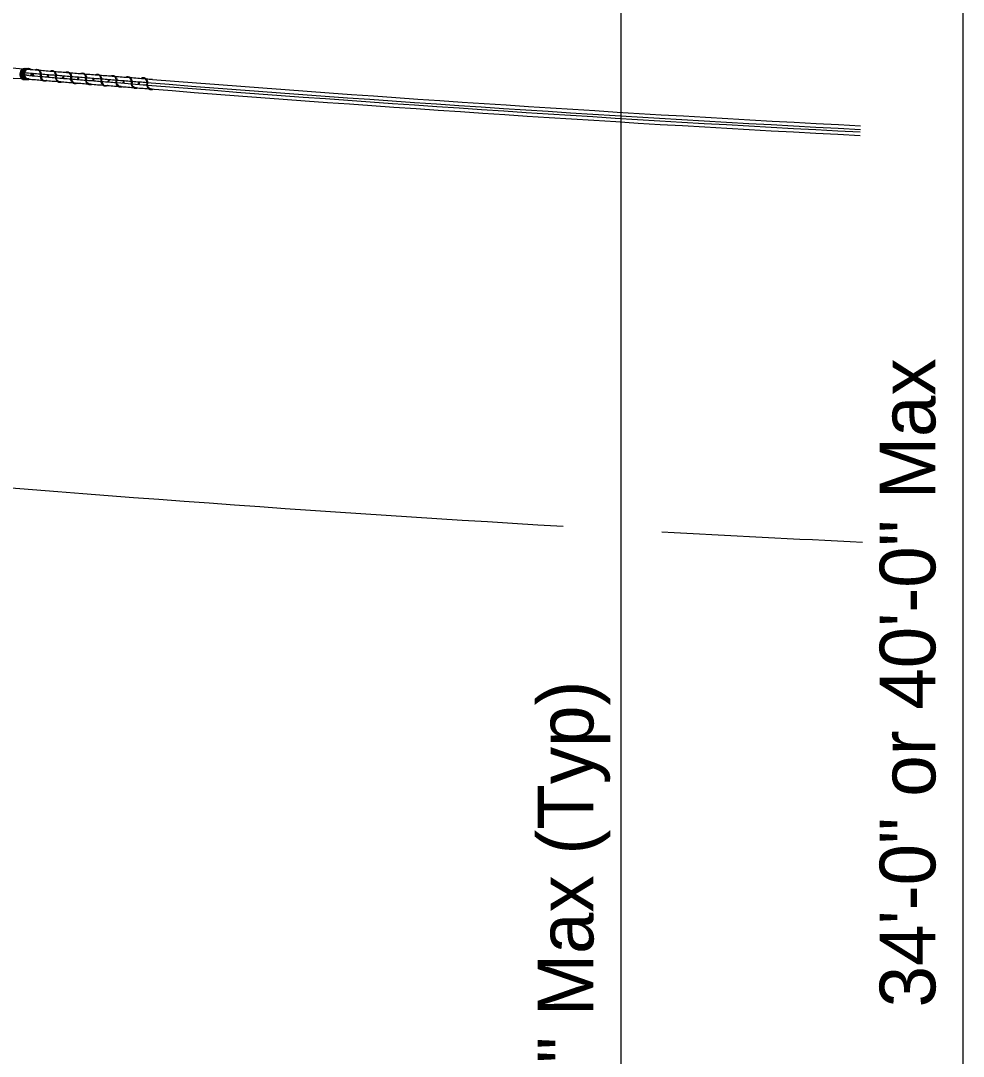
# Model space of a CAD drawing. Extents: x -893 to 867, y -474 to 712.
# Drawn here: x -261 to -142.3, y -59.9 to 70.6 of the extents above; entities that cross this region are included whole.
import ezdxf

# ---------------------------------------------------------------- set-up
doc = ezdxf.new("R2010")
doc.units = 0
for name, color, linetype in [('212 Leaders and Dim Lines', 7, 'Continuous'), ('222 Structural Steel', 7, 'Continuous'), ('226 Not Assigned', 7, 'Continuous'), ('60 Nongeo Data', 7, 'Continuous')]:
    doc.layers.add(name, color=color, linetype=linetype)

msp = doc.modelspace()

# ---------------------------------------------------------------- linework, layer by layer
at = {"layer": '222 Structural Steel'}
for centre, start_param, end_param in [((-260.55, 63.83), 0.632736, 2.52317), ((-260.43, 63.83), 0.632736, 2.52317), ((-260.32, 63.83), 0.632736, 2.52317), ((-260.21, 63.83), 0.632736, 2.52317), ((-260.1, 63.83), 0.221818, 3.407354), ((-260.1, 63.83), 5.917099, 6.505004), ((-260.21, 63.83), 4.44065, 4.951692), ((-260.1, 63.83), 4.425545, 4.936564), ((-259.09, 63.78), 1.342097, 1.651722), ((-259.01, 63.73), 1.273109, 1.651722), ((-259.01, 63.72), 4.827574, 6.505004), ((-257.1, 63.57), 4.827574, 6.505004), ((-255.2, 63.41), 4.827574, 6.505004), ((-253.29, 63.26), 4.827574, 6.505004), ((-260.02, 63.73), 4.580693, 4.778416), ((-259.95, 63.68), 4.64972, 4.778416), ((-258, 63.66), 1.641398, 3.400333), ((-258.12, 63.57), 4.580693, 4.778416), ((-257.18, 63.62), 1.342097, 1.651722), ((-257.1, 63.57), 1.273109, 1.651722), ((-258.04, 63.52), 4.64972, 4.778416), ((-255.28, 63.46), 1.342097, 1.651722), ((-256.21, 63.41), 4.580693, 4.778416), ((-255.2, 63.41), 1.273109, 1.651722), ((-256.14, 63.36), 4.64972, 4.778416), ((-254.19, 63.34), 1.641398, 3.400333), ((-254.31, 63.25), 4.580693, 4.778416), ((-253.37, 63.31), 1.342097, 1.651722), ((-253.29, 63.26), 1.273109, 1.651722), ((-254.23, 63.21), 4.64972, 4.778416), ((-251.47, 63.15), 1.342097, 1.651722), ((-252.4, 63.1), 4.580693, 4.778416), ((-251.39, 63.1), 1.273109, 1.651722), ((-252.33, 63.05), 4.64972, 4.778416), ((-251.39, 63.1), 4.827574, 6.505004), ((-250.38, 63.04), 1.641398, 3.400333), ((-250.48, 62.96), 4.580693, 4.778416), ((-249.54, 63.01), 1.342097, 1.651722), ((-250.4, 62.91), 4.637355, 4.778416), ((-249.46, 62.96), 1.273109, 1.651722), ((-249.48, 62.96), 4.848196, 6.527673), ((-248.59, 62.8), 4.580693, 4.778416), ((-247.65, 62.85), 1.342097, 1.651722), ((-247.58, 62.8), 1.273109, 1.651722), ((-248.51, 62.75), 4.647667, 4.778416), ((-247.57, 62.81), 4.712389, 6.526715), ((-246.68, 62.65), 4.580693, 4.778416), ((-245.74, 62.7), 1.342097, 1.651722), ((-245.66, 62.65), 1.273109, 1.651722), ((-246.6, 62.6), 4.652914, 4.778416), ((-245.6, 62.69), 4.712389, 6.692579)]:
    msp.add_ellipse(centre, major_axis=(0.03, 0.642), ratio=0.729579, start_param=start_param, end_param=end_param, dxfattribs=at)
for points, degree in [([(-260.51, 63.1), (-260.53, 63.1), (-260.56, 63.1), (-260.89, 63.12), (-261.12, 63.48), (-261.09, 64.22), (-260.82, 64.57), (-260.51, 64.56)], 3), ([(-260.39, 63.1), (-260.42, 63.1), (-260.44, 63.1), (-260.77, 63.12), (-261.01, 63.48), (-260.97, 64.22), (-260.71, 64.57), (-260.4, 64.56)], 3), ([(-260.28, 63.1), (-260.31, 63.1), (-260.33, 63.1), (-260.67, 63.12), (-260.9, 63.48), (-260.86, 64.22), (-260.6, 64.57), (-260.29, 64.56)], 3), ([(-260.17, 63.1), (-260.2, 63.1), (-260.22, 63.1), (-260.55, 63.12), (-260.78, 63.48), (-260.75, 64.22), (-260.49, 64.57), (-260.18, 64.56)], 3), ([(-259.85, 63.19), (-259.94, 63.13), (-260.03, 63.1), (-260.44, 63.12), (-260.67, 63.48), (-260.64, 64.22), (-260.37, 64.57), (-260.07, 64.56)], 3), ([(-260.07, 64.56), (-259.95, 64.55), (-259.85, 64.5), (-259.77, 64.42)], 2), ([(-259.67, 63.95), (-259.66, 63.9), (-259.66, 63.85), (-259.66, 63.74), (-259.67, 63.69), (-259.69, 63.63)], 3), ([(-259.55, 63.94), (-259.55, 63.9), (-259.54, 63.85), (-259.55, 63.74), (-259.56, 63.68), (-259.57, 63.63)], 3), ([(-259.23, 64.37), (-259.22, 64.38), (-259.21, 64.38), (-259.13, 64.42), (-259.06, 64.44), (-258.98, 64.43)], 3), ([(-258.97, 64.43), (-258.9, 64.43), (-258.83, 64.41), (-258.69, 64.32), (-258.64, 64.27), (-258.5, 64.06), (-258.46, 63.89), (-258.47, 63.64)], 3), ([(-257.32, 64.21), (-257.31, 64.22), (-257.3, 64.22), (-257.22, 64.26), (-257.15, 64.28), (-257.07, 64.28)], 3), ([(-257.07, 64.28), (-256.99, 64.28), (-256.92, 64.25), (-256.79, 64.17), (-256.73, 64.11), (-256.6, 63.91), (-256.55, 63.74), (-256.56, 63.48)], 3), ([(-255.42, 64.05), (-255.41, 64.06), (-255.4, 64.06), (-255.32, 64.1), (-255.25, 64.12), (-255.17, 64.12)], 3), ([(-255.17, 64.12), (-255.09, 64.11), (-255.02, 64.09), (-254.89, 64.01), (-254.83, 63.95), (-254.69, 63.75), (-254.65, 63.57), (-254.66, 63.32)], 3), ([(-253.51, 63.9), (-253.5, 63.91), (-253.49, 63.91), (-253.42, 63.95), (-253.34, 63.97), (-253.26, 63.96)], 3), ([(-253.26, 63.97), (-253.18, 63.96), (-253.11, 63.94), (-252.98, 63.86), (-252.92, 63.8), (-252.79, 63.6), (-252.74, 63.42), (-252.75, 63.17)], 3), ([(-257.74, 63.02), (-257.75, 63.02), (-257.76, 63.01), (-257.77, 63.01), (-257.78, 63), (-257.8, 62.99), (-257.88, 62.94), (-257.96, 62.93), (-258.11, 62.93), (-258.18, 62.96), (-258.31, 63.04), (-258.37, 63.1), (-258.51, 63.3), (-258.56, 63.49), (-258.54, 63.78)], 3), ([(-255.85, 62.86), (-255.89, 62.83), (-255.9, 62.83), (-255.98, 62.79), (-256.05, 62.77), (-256.21, 62.78), (-256.28, 62.8), (-256.41, 62.88), (-256.47, 62.94), (-256.61, 63.15), (-256.65, 63.33), (-256.64, 63.62)], 3), ([(-256, 62.87), (-256.12, 62.83), (-256.26, 62.86), (-256.5, 63.07), (-256.58, 63.25), (-256.56, 63.62)], 3), ([(-253.93, 62.7), (-253.94, 62.7), (-253.95, 62.69), (-253.96, 62.69), (-253.97, 62.68), (-253.99, 62.67), (-254.07, 62.63), (-254.15, 62.61), (-254.3, 62.62), (-254.37, 62.64), (-254.51, 62.72), (-254.56, 62.78), (-254.7, 62.99), (-254.75, 63.17), (-254.73, 63.46)], 3), ([(-252.04, 62.55), (-252.08, 62.53), (-252.09, 62.52), (-252.17, 62.48), (-252.25, 62.47), (-252.4, 62.47), (-252.47, 62.5), (-252.6, 62.58), (-252.66, 62.64), (-252.8, 62.85), (-252.84, 63.03), (-252.83, 63.32)], 3), ([(-252.19, 62.57), (-252.31, 62.53), (-252.45, 62.56), (-252.69, 62.77), (-252.77, 62.95), (-252.75, 63.31)], 3), ([(-251.61, 63.75), (-251.6, 63.76), (-251.59, 63.76), (-251.51, 63.8), (-251.44, 63.82), (-251.36, 63.81)], 3), ([(-251.36, 63.81), (-251.28, 63.81), (-251.21, 63.79), (-251.08, 63.7), (-251.02, 63.65), (-250.88, 63.44), (-250.84, 63.27), (-250.85, 63.02)], 3), ([(-250.12, 62.4), (-250.13, 62.4), (-250.14, 62.39), (-250.15, 62.39), (-250.16, 62.38), (-250.18, 62.37), (-250.26, 62.32), (-250.34, 62.31), (-250.49, 62.31), (-250.56, 62.34), (-250.7, 62.42), (-250.75, 62.48), (-250.89, 62.68), (-250.94, 62.87), (-250.92, 63.16)], 3), ([(-249.7, 63.59), (-249.69, 63.6), (-249.69, 63.6), (-249.69, 63.6), (-249.68, 63.61), (-249.67, 63.61), (-249.59, 63.65), (-249.52, 63.67), (-249.44, 63.67)], 3), ([(-249.44, 63.67), (-249.36, 63.66), (-249.29, 63.64), (-249.16, 63.56), (-249.1, 63.5), (-248.99, 63.32), (-248.94, 63.19), (-248.93, 63.02)], 3), ([(-248.23, 62.25), (-248.26, 62.23), (-248.27, 62.23), (-248.35, 62.19), (-248.42, 62.17), (-248.57, 62.18), (-248.65, 62.2), (-248.78, 62.28), (-248.84, 62.34), (-248.97, 62.55), (-249.02, 62.73), (-249.01, 63.02)], 3), ([(-248.39, 62.26), (-248.51, 62.23), (-248.63, 62.27), (-248.86, 62.47), (-248.95, 62.65), (-248.93, 63.02)], 3), ([(-247.79, 63.44), (-247.79, 63.44), (-247.79, 63.45), (-247.79, 63.45), (-247.77, 63.46), (-247.76, 63.46), (-247.68, 63.5), (-247.61, 63.52), (-247.53, 63.52)], 3), ([(-247.53, 63.52), (-247.46, 63.51), (-247.38, 63.49), (-247.25, 63.41), (-247.19, 63.35), (-247.06, 63.14), (-247.01, 62.96), (-247.02, 62.68)], 3), ([(-246.31, 62.1), (-246.35, 62.08), (-246.36, 62.07), (-246.44, 62.03), (-246.52, 62.01), (-246.67, 62.02), (-246.74, 62.04), (-246.87, 62.13), (-246.93, 62.18), (-247.07, 62.39), (-247.11, 62.57), (-247.1, 62.86)], 3), ([(-246.46, 62.11), (-246.59, 62.07), (-246.72, 62.1), (-246.96, 62.32), (-247.04, 62.49), (-247.02, 62.86)], 3), ([(-245.87, 63.29), (-245.82, 63.33), (-245.8, 63.34), (-245.72, 63.39), (-245.64, 63.41), (-245.56, 63.4)], 3), ([(-245.56, 63.4), (-245.49, 63.4), (-245.42, 63.37), (-245.28, 63.29), (-245.23, 63.23), (-245.09, 63.03), (-245.04, 62.84), (-245.06, 62.57)], 3), ([(-244.35, 61.93), (-244.38, 61.9), (-244.39, 61.9), (-244.47, 61.85), (-244.55, 61.84), (-244.7, 61.84), (-244.77, 61.87), (-244.9, 61.95), (-244.96, 62.01), (-245.1, 62.22), (-245.15, 62.4), (-245.13, 62.69)], 3), ([(-244.5, 61.94), (-244.62, 61.9), (-244.75, 61.93), (-244.99, 62.14), (-245.07, 62.32), (-245.05, 62.69)], 3)]:
    msp.add_open_spline(points, degree=degree, dxfattribs=at)
at = {"layer": '226 Not Assigned'}
for centre, radius, start, end in [((13.59, 3315.58), 3262.63, 264.92185, 265.17678), ((8.98, 3315.5), 3262.63, 265.26145, 265.29656), ((9.03, 3315.95), 3262.63, 265.26644, 265.29036), ((9.03, 3315.95), 3262.63, 265.29302, 265.32402), ((9.03, 3315.95), 3262.63, 265.32665, 265.35721), ((9.03, 3315.95), 3262.63, 265.36002, 265.39094), ((8.9, 3314.73), 3262.63, 265.27136, 265.30176), ((8.95, 3315.18), 3262.63, 265.27203, 265.29737), ((8.98, 3315.5), 3262.63, 265.29789, 265.33017), ((8.95, 3315.18), 3262.63, 265.29872, 265.33092), ((8.9, 3314.73), 3262.63, 265.30484, 265.33532), ((8.98, 3315.5), 3262.63, 265.33149, 265.36367), ((8.95, 3315.18), 3262.63, 265.33231, 265.36448), ((8.9, 3314.73), 3262.63, 265.33788, 265.36877), ((8.98, 3315.5), 3262.63, 265.36499, 265.39728), ((8.95, 3315.18), 3262.63, 265.36583, 265.39806), ((8.9, 3314.73), 3262.63, 265.37169, 265.40255), ((9.03, 3315.95), 3262.63, 265.39367, 265.42453), ((8.98, 3315.5), 3262.63, 265.3986, 265.4308), ((8.95, 3315.18), 3262.63, 265.39945, 265.43161), ((9.03, 3315.95), 3262.63, 265.42722, 265.45849), ((8.98, 3315.5), 3262.63, 265.43213, 265.46456), ((8.95, 3315.18), 3262.63, 265.43296, 265.46539), ((9.03, 3315.95), 3262.63, 265.46107, 265.49217), ((8.98, 3315.5), 3262.63, 265.46593, 265.49816), ((8.95, 3315.18), 3262.63, 265.46679, 265.53312), ((9.03, 3315.95), 3262.63, 265.49471, 265.52812), ((8.98, 3315.5), 3262.63, 265.49948, 265.5329), ((9.03, 3315.95), 3262.63, 265.53016, 265.54395), ((13.56, 3315.13), 3262.63, 265.45216, 267.03355), ((13.59, 3315.58), 3262.63, 265.46354, 267.03348), ((8.9, 3314.73), 3262.63, 265.4052, 265.43595), ((8.9, 3314.73), 3262.63, 265.43893, 265.47007), ((8.9, 3314.73), 3262.63, 265.47293, 265.50348), ((8.9, 3314.73), 3262.63, 265.50614, 265.53765), ((13.54, 3314.81), 3262.63, 265.45369, 267.0336), ((13.52, 3314.36), 3262.63, 265.45943, 267.03368), ((0.04, 3286.65), 3285.41, 264.85574, 266.63652), ((0.04, 3286.65), 3285.41, 266.85325, 267.29496)]:
    msp.add_arc(centre, radius, start, end, dxfattribs=at)
for points, degree in [([(-260.88, 63.25), (-267.13, 63.45), (-270.64, 63.19), (-274.47, 62.34), (-275.53, 61.98), (-276.79, 61.24), (-277.15, 60.93), (-277.69, 60.4), (-277.95, 60.12), (-279.22, 58.64), (-280.13, 57.2), (-281.34, 54.64), (-281.71, 53.67), (-282.41, 51.95), (-282.77, 51.17), (-283.88, 49.08), (-284.68, 48.02), (-286.24, 46.55), (-286.96, 46.16), (-287.86, 46), (-288.12, 46.01), (-288.66, 46.15), (-288.87, 46.22), (-289.58, 46.82), (-290.07, 47.35), (-290.88, 48.39), (-291.16, 48.76), (-295.12, 53.87)], 3), ([(-259.97, 63.66), (-260.16, 63.67), (-260.35, 63.68), (-260.53, 63.68)], 2), ([(-259.99, 63.21), (-260.08, 63.22), (-260.16, 63.22), (-260.24, 63.22)], 2)]:
    msp.add_open_spline(points, degree=degree, dxfattribs=at)
at = {"layer": '60 Nongeo Data'}
for p, q in [((-142.33, -160.42), (-142.33, 152.65)), ((-185.4, -160.42), (-185.4, 88.07))]:
    msp.add_line(p, q, dxfattribs=at)

# ---------------------------------------------------------------- texts
at = {"layer": '212 Leaders and Dim Lines'}
for s, p in [('34\'-0" or 40\'-0" Max ', (-145.84, -53.69)), ('30\'-0" Max (Typ)', (-188.91, -81.31))]:
    msp.add_text(s, height=7.02, rotation=90, dxfattribs=at).set_placement(p)

doc.saveas('drawing.dxf')
